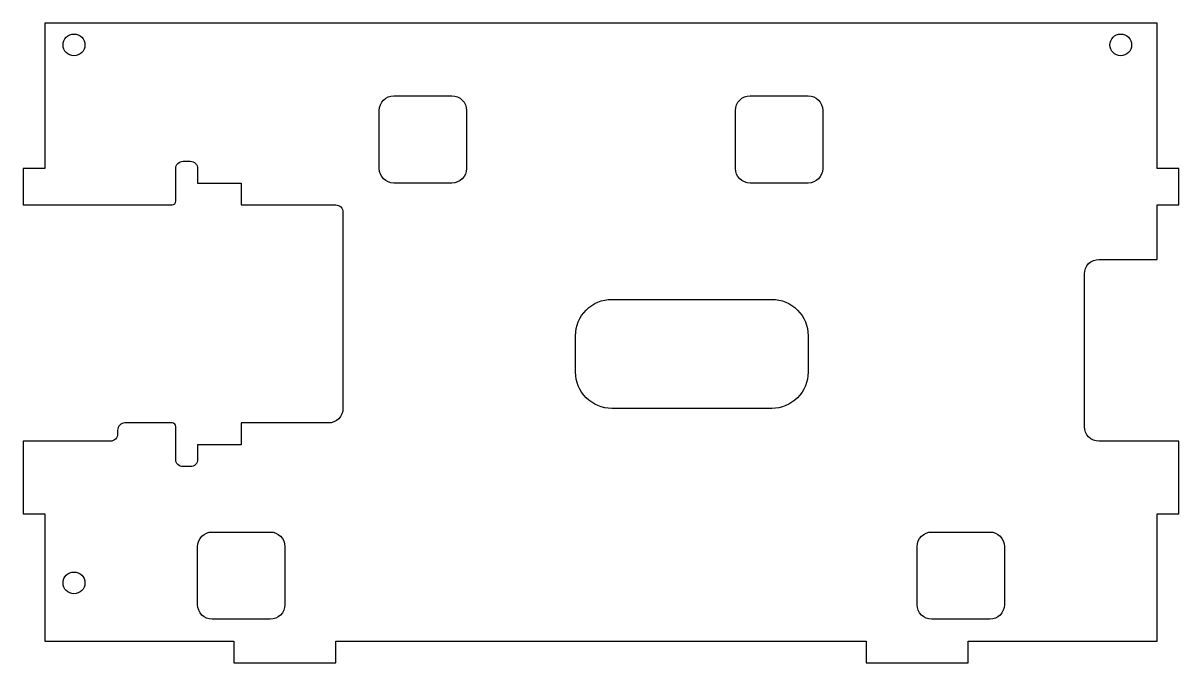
# Model space of a CAD drawing. Header units: millimetres. Extents: x -156 to 3, y -3 to 85.
import ezdxf

# ---------------------------------------------------------------- set-up
doc = ezdxf.new("R2010")
doc.units = ezdxf.units.MM

msp = doc.modelspace()

# ---------------------------------------------------------------- linework, layer by layer
for points in [[(-126, 30), (-126, 27), (-132, 27), (-132, 25, -0.414214), (-133, 24), (-134, 24, -0.414214), (-135, 25), (-135, 29.5, 0.414214), (-135.5, 30), (-142, 30, 0.414214), (-143, 29), (-143, 28.5, -0.414214), (-144, 27.5), (-156, 27.5), (-156, 17.5), (-153, 17.5), (-153, 0), (-127, 0), (-127, -3), (-113, -3), (-113, 0), (-40, 0), (-40, -3), (-26, -3), (-26, 0), (0, 0), (0, 17.5), (3, 17.5), (3, 27.5), (-8, 27.5, -0.414214), (-10, 29.5), (-10, 50.5, -0.414214), (-8, 52.5), (0, 52.5), (0, 60), (3, 60), (3, 65), (0, 65), (0, 85), (-153, 85), (-153, 65), (-156, 65), (-156, 60), (-135.5, 60, 0.414214), (-135, 60.5), (-135, 65, -0.414214), (-134, 66), (-133, 66, -0.414214), (-132, 65), (-132, 63), (-126, 63), (-126, 60), (-113, 60, -0.414214), (-112, 59), (-112, 32, -0.414214), (-114, 30)], [(-107, 73, -0.414214), (-105, 75), (-97, 75, -0.414214), (-95, 73), (-95, 65, -0.414214), (-97, 63), (-105, 63, -0.414214), (-107, 65)], [(-58, 73, -0.414214), (-56, 75), (-48, 75, -0.414214), (-46, 73), (-46, 65, -0.414214), (-48, 63), (-56, 63, -0.414214), (-58, 65)], [(-48, 37, -0.414214), (-53, 32), (-75, 32, -0.414214), (-80, 37), (-80, 42, -0.414214), (-75, 47), (-53, 47, -0.414214), (-48, 42)], [(-120, 5, -0.414214), (-122, 3), (-130, 3, -0.414214), (-132, 5), (-132, 13, -0.414214), (-130, 15), (-122, 15, -0.414214), (-120, 13)], [(-33, 13, -0.414214), (-31, 15), (-23, 15, -0.414214), (-21, 13), (-21, 5, -0.414214), (-23, 3), (-31, 3, -0.414214), (-33, 5)]]:
    msp.add_lwpolyline(points, format="xyb", close=True)
for centre in [(-149, 82), (-5, 82), (-149, 8)]:
    msp.add_circle(centre, 1.5)

doc.saveas('drawing.dxf')
